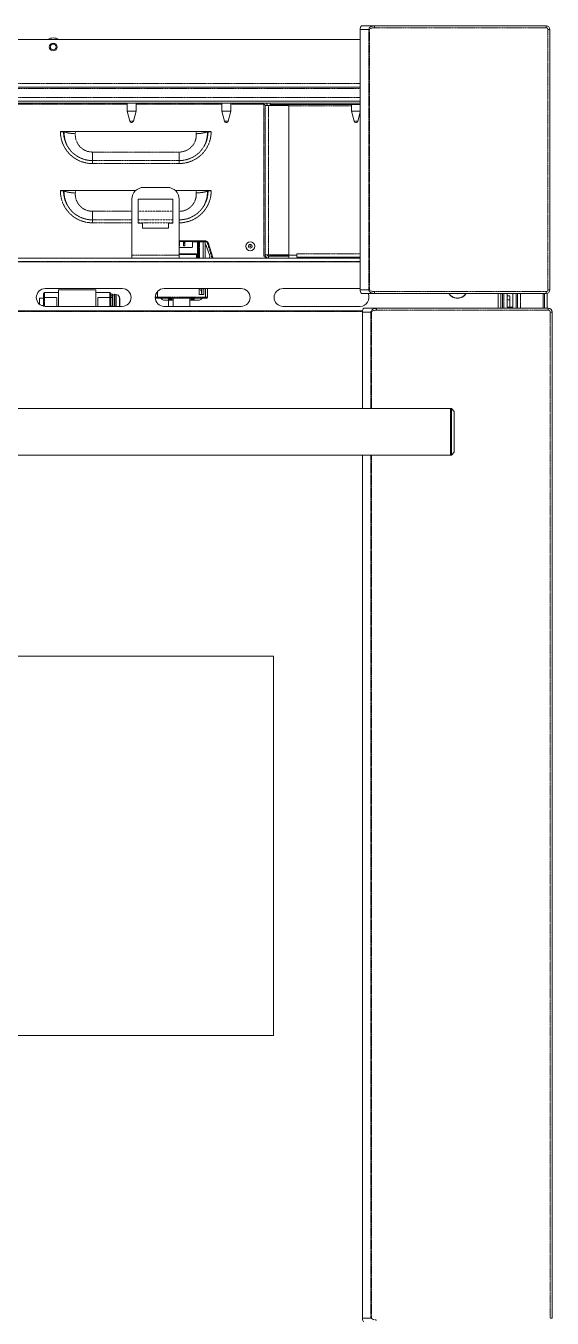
# Model space of a CAD drawing. Header units: millimetres. Extents: x 60499 to 556746, y 248297 to 497145.
# Drawn here: x 85037 to 94354, y 347893 to 370778 of the extents above; entities that cross this region are included whole.
import ezdxf

# ---------------------------------------------------------------- set-up
doc = ezdxf.new("R2010")
doc.units = ezdxf.units.MM
doc.linetypes.add('PHANTOM', pattern=[20, 10, -2, 2, -2, 2, -2])

msp = doc.modelspace()

# ---------------------------------------------------------------- linework, layer by layer
at = {"color": 7, "lineweight": 13, "ltscale": 0.006643}
for p, q in [((90983, 370778), (91207, 370778)), ((90983, 366039), (91207, 366039)), ((91023, 365777), (91246, 365777))]:
    msp.add_line(p, q, dxfattribs=at)
at = {"color": 7, "linetype": 'PHANTOM', "lineweight": 13, "ltscale": 0.000999991}
for p, q in [((91207, 370778), (91207, 370745)), ((94247, 370778), (94247, 370745)), ((94314, 370711), (94280, 370711)), ((91207, 366039), (91207, 366073)), ((94247, 366039), (94247, 366073)), ((94314, 366106), (94280, 366106)), ((91246, 365777), (91246, 365743)), ((94286, 365777), (94286, 365743)), ((94354, 365709), (94320, 365709)), ((94354, 347893), (94320, 347893))]:
    msp.add_line(p, q, dxfattribs=at)
at = {"color": 7, "lineweight": 13, "ltscale": 0.03937}
for p, q in [((91207, 370778), (94247, 370778)), ((90955, 370535), (72739, 370535)), ((90955, 370711), (90955, 366106)), ((94314, 366106), (94314, 370711)), ((72739, 369695), (90955, 369695)), ((72739, 369446), (90955, 369446)), ((90955, 369443), (72739, 369443)), ((90955, 369410), (72739, 369410)), ((89363, 369387), (90955, 369387)), ((89274, 369366), (89274, 366722)), ((89694, 366722), (89694, 369366)), ((85691, 368910), (88276, 368910)), ((85691, 367861), (86979, 367861)), ((86912, 366720), (86912, 367707)), ((87752, 366720), (87752, 367707)), ((72739, 366663), (90955, 366663)), ((89694, 366666), (90955, 366666)), ((90955, 366683), (89835, 366683)), ((72739, 366598), (90955, 366598)), ((85379, 366125), (86743, 366125)), ((87367, 365957), (88217, 365957)), ((87484, 366125), (88849, 366125)), ((89589, 366125), (90954, 366125)), ((94247, 366039), (91207, 366039)), ((90996, 365730), (72727, 365730)), ((86743, 365811), (85379, 365811)), ((88849, 365811), (87484, 365811)), ((90954, 365811), (89589, 365811)), ((91246, 365777), (94286, 365777)), ((90994, 365709), (90994, 364002)), ((94354, 347893), (94354, 365709)), ((71167, 364002), (92555, 364002)), ((71167, 363175), (92555, 363175)), ((90994, 363175), (90994, 347893)), ((74303, 359618), (89420, 359618)), ((89420, 352900), (89420, 359618)), ((89420, 352900), (74303, 352900))]:
    msp.add_line(p, q, dxfattribs=at)
at = {"color": 7, "lineweight": 13, "ltscale": 0.000105129}
msp.add_line((94266, 370777), (94262, 370777), dxfattribs=at)
at = {"color": 7, "lineweight": 13, "ltscale": 2.77542e-05}
msp.add_line((94266, 370777), (94266, 370776), dxfattribs=at)
at = {"color": 7, "linetype": 'PHANTOM', "lineweight": 13, "ltscale": 0.004504}
for p, q in [((90955, 370711), (91106, 370711)), ((90955, 366106), (91106, 366106)), ((90994, 365709), (91146, 365709)), ((90994, 347893), (91146, 347893))]:
    msp.add_line(p, q, dxfattribs=at)
at = {"color": 7, "linetype": 'PHANTOM', "lineweight": 13, "ltscale": 0.000382671}
for p, q in [((91106, 370711), (91119, 370711)), ((91106, 366106), (91119, 366106)), ((91146, 365709), (91158, 365709)), ((91146, 347893), (91158, 347893))]:
    msp.add_line(p, q, dxfattribs=at)
at = {"color": 7, "linetype": 'PHANTOM', "lineweight": 13, "ltscale": 0.03937}
for p, q in [((91106, 370711), (91106, 366106)), ((91119, 370711), (91119, 366106)), ((91207, 370745), (94247, 370745)), ((94280, 366106), (94280, 370711)), ((72739, 369758), (90955, 369758)), ((90955, 369666), (72739, 369666)), ((72739, 369509), (90955, 369509)), ((81948, 369391), (86828, 369391)), ((86987, 369391), (88508, 369391)), ((89249, 366697), (89249, 369391)), ((89333, 369366), (89333, 366722)), ((90800, 369362), (89694, 369362)), ((87751, 368543), (86215, 368543)), ((86215, 368392), (87751, 368392)), ((86215, 368340), (87751, 368340)), ((86912, 367494), (86215, 367494)), ((86215, 367342), (86912, 367342)), ((86215, 367290), (86912, 367290)), ((86912, 366720), (87752, 366720)), ((90955, 366742), (89835, 366742)), ((72739, 366604), (90955, 366604)), ((87367, 365973), (88217, 365973)), ((94247, 366073), (91207, 366073)), ((90994, 365718), (72728, 365718)), ((91246, 365743), (94286, 365743)), ((91146, 365709), (91146, 364002)), ((91158, 365709), (91158, 364002)), ((94320, 347893), (94320, 365709)), ((91146, 363175), (91146, 347893)), ((91158, 363175), (91158, 347893))]:
    msp.add_line(p, q, dxfattribs=at)
at = {"color": 7, "lineweight": 13, "ltscale": 8.7708e-05}
for p, q in [((86828, 369446), (86828, 369443)), ((86987, 369446), (86987, 369443))]:
    msp.add_line(p, q, dxfattribs=at)
at = {"color": 7, "lineweight": 13, "ltscale": 0.004207}
for p, q in [((86828, 369410), (86828, 369268)), ((86987, 369410), (86987, 369268))]:
    msp.add_line(p, q, dxfattribs=at)
at = {"color": 7, "lineweight": 13, "ltscale": 0.004291}
for p, q in [((88508, 369410), (88508, 369265)), ((88666, 369410), (88666, 369265))]:
    msp.add_line(p, q, dxfattribs=at)
at = {"color": 7, "linetype": 'PHANTOM', "lineweight": 13, "ltscale": 0.006587}
msp.add_line((88666, 369391), (88888, 369391), dxfattribs=at)
at = {"color": 7, "lineweight": 13, "ltscale": 0.000557006}
for p, q in [((88888, 369410), (88888, 369391)), ((89249, 369410), (89249, 369391))]:
    msp.add_line(p, q, dxfattribs=at)
at = {"color": 7, "lineweight": 13, "ltscale": 0.01075}
for p, q in [((88888, 369391), (89249, 369391)), ((89694, 369366), (89333, 369366)), ((89333, 366722), (89694, 366722)), ((89694, 366697), (89333, 366697)), ((89694, 366663), (89333, 366663))]:
    msp.add_line(p, q, dxfattribs=at)
at = {"color": 7, "lineweight": 13, "ltscale": 0.000168988}
msp.add_line((89308, 369391), (89302, 369391), dxfattribs=at)
at = {"color": 7, "lineweight": 13, "ltscale": 0.000749963}
for p, q in [((89308, 369366), (89308, 369391)), ((89835, 366716), (89835, 366742))]:
    msp.add_line(p, q, dxfattribs=at)
at = {"color": 7, "lineweight": 13, "ltscale": 0.000662015}
msp.add_line((89363, 369410), (89363, 369387), dxfattribs=at)
at = {"color": 7, "lineweight": 13, "ltscale": 0.000644594}
msp.add_line((89363, 369387), (89363, 369366), dxfattribs=at)
at = {"color": 7, "lineweight": 13, "ltscale": 0.003629}
msp.add_line((90800, 369387), (90800, 369265), dxfattribs=at)
at = {"color": 7, "lineweight": 13, "ltscale": 0.002139}
for p, q in [((86828, 369268), (86900, 369268)), ((88508, 369265), (88580, 369265)), ((90800, 369265), (90871, 369265))]:
    msp.add_line(p, q, dxfattribs=at)
at = {"color": 7, "lineweight": 13, "ltscale": 0.005396}
for p, q in [((86875, 369093), (86828, 369268)), ((86940, 369093), (86987, 369268)), ((88555, 369090), (88508, 369265)), ((88620, 369090), (88666, 369265)), ((90847, 369090), (90800, 369265))]:
    msp.add_line(p, q, dxfattribs=at)
at = {"color": 7, "lineweight": 13, "ltscale": 0.002586}
for p, q in [((86900, 369268), (86987, 369268)), ((88580, 369265), (88666, 369265))]:
    msp.add_line(p, q, dxfattribs=at)
at = {"color": 7, "lineweight": 13, "ltscale": 0.00175}
for p, q in [((89274, 369366), (89333, 369366)), ((89274, 366722), (89333, 366722)), ((89835, 366683), (89835, 366742))]:
    msp.add_line(p, q, dxfattribs=at)
at = {"color": 7, "lineweight": 13, "ltscale": 0.002477}
msp.add_line((90871, 369265), (90955, 369265), dxfattribs=at)
at = {"color": 7, "lineweight": 13, "ltscale": 0.004973}
msp.add_line((90911, 369090), (90955, 369252), dxfattribs=at)
at = {"color": 7, "linetype": 'PHANTOM', "lineweight": 13, "ltscale": 0.000874377}
for p, q in [((86875, 369093), (86904, 369093)), ((88555, 369090), (88584, 369090))]:
    msp.add_line(p, q, dxfattribs=at)
at = {"color": 7, "lineweight": 13, "ltscale": 0.000204432}
for p, q in [((86908, 369069), (86901, 369069)), ((86914, 369069), (86907, 369069)), ((88588, 369066), (88581, 369066)), ((88593, 369066), (88587, 369066)), ((90880, 369066), (90873, 369066))]:
    msp.add_line(p, q, dxfattribs=at)
at = {"color": 7, "lineweight": 13, "ltscale": 0.000169709}
for p, q in [((86907, 369069), (86901, 369069)), ((88587, 369066), (88581, 369066)), ((90878, 369066), (90873, 369066))]:
    msp.add_line(p, q, dxfattribs=at)
at = {"color": 7, "linetype": 'PHANTOM', "lineweight": 13, "ltscale": 0.001053}
for p, q in [((86940, 369093), (86904, 369093)), ((88619, 369090), (88584, 369090)), ((90911, 369090), (90876, 369090))]:
    msp.add_line(p, q, dxfattribs=at)
at = {"color": 7, "linetype": 'PHANTOM', "lineweight": 13, "ltscale": 4.3854e-06}
for p, q in [((86940, 369093), (86940, 369093)), ((90911, 369090), (90911, 369090))]:
    msp.add_line(p, q, dxfattribs=at)
at = {"color": 7, "linetype": 'PHANTOM', "lineweight": 13, "ltscale": 4.32533e-06}
msp.add_line((88620, 369090), (88619, 369090), dxfattribs=at)
at = {"color": 7, "linetype": 'PHANTOM', "lineweight": 13, "ltscale": 0.000874317}
msp.add_line((90847, 369090), (90876, 369090), dxfattribs=at)
at = {"color": 7, "lineweight": 13, "ltscale": 0.000204492}
msp.add_line((90885, 369066), (90878, 369066), dxfattribs=at)
at = {"color": 7, "linetype": 'PHANTOM', "lineweight": 13, "ltscale": 0.000199926}
for p, q in [((85649, 368910), (85649, 368904)), ((85705, 368910), (85705, 368904)), ((88261, 368904), (88261, 368910)), ((88317, 368904), (88317, 368910)), ((85649, 367861), (85649, 367854)), ((85705, 367861), (85705, 367854)), ((88261, 367854), (88261, 367861)), ((88317, 367854), (88317, 367861))]:
    msp.add_line(p, q, dxfattribs=at)
at = {"color": 7, "lineweight": 13, "ltscale": 0.001225}
for p, q in [((85691, 368910), (85649, 368910)), ((88276, 368910), (88317, 368910)), ((85691, 367861), (85649, 367861)), ((88276, 367861), (88317, 367861))]:
    msp.add_line(p, q, dxfattribs=at)
at = {"color": 7, "linetype": 'PHANTOM', "lineweight": 13, "ltscale": 0.001644}
for p, q in [((85705, 368904), (85649, 368904)), ((88261, 368904), (88317, 368904)), ((85705, 367854), (85649, 367854)), ((88261, 367854), (88317, 367854))]:
    msp.add_line(p, q, dxfattribs=at)
at = {"color": 7, "linetype": 'PHANTOM', "lineweight": 13, "ltscale": 0.000311003}
for p, q in [((85715, 368904), (85705, 368904)), ((88251, 368904), (88261, 368904)), ((85715, 367854), (85705, 367854)), ((88251, 367854), (88261, 367854))]:
    msp.add_line(p, q, dxfattribs=at)
at = {"color": 7, "linetype": 'PHANTOM', "lineweight": 13, "ltscale": 0.000200335}
for p, q in [((85715, 368904), (85716, 368910)), ((85715, 367854), (85716, 367861))]:
    msp.add_line(p, q, dxfattribs=at)
at = {"color": 7, "linetype": 'PHANTOM', "lineweight": 13, "ltscale": 0.001288}
for p, q in [((85912, 368867), (85915, 368910)), ((88051, 368910), (88054, 368867)), ((85912, 367817), (85915, 367861)), ((88051, 367861), (88054, 367817))]:
    msp.add_line(p, q, dxfattribs=at)
at = {"color": 7, "linetype": 'PHANTOM', "lineweight": 13, "ltscale": 0.000200339}
for p, q in [((88251, 368910), (88251, 368904)), ((88251, 367861), (88251, 367854))]:
    msp.add_line(p, q, dxfattribs=at)
at = {"color": 7, "linetype": 'PHANTOM', "lineweight": 13, "ltscale": 0.004503}
for p, q in [((86215, 368543), (86215, 368392)), ((87751, 368543), (87751, 368392)), ((86215, 367494), (86215, 367342))]:
    msp.add_line(p, q, dxfattribs=at)
at = {"color": 7, "linetype": 'PHANTOM', "lineweight": 13, "ltscale": 0.001565}
for p, q in [((86215, 368392), (86215, 368340)), ((87751, 368392), (87751, 368340)), ((86215, 367342), (86215, 367290))]:
    msp.add_line(p, q, dxfattribs=at)
at = {"color": 7, "lineweight": 13, "ltscale": 0.0125}
msp.add_line((87542, 367917), (87122, 367917), dxfattribs=at)
at = {"color": 7, "lineweight": 13, "ltscale": 0.01759}
msp.add_line((87685, 367861), (88276, 367861), dxfattribs=at)
at = {"color": 7, "lineweight": 13, "ltscale": 0.018406}
msp.add_line((87641, 367707), (87023, 367707), dxfattribs=at)
at = {"color": 7, "lineweight": 13, "ltscale": 0.012623}
for p, q in [((87023, 367283), (87023, 367707)), ((87641, 367283), (87641, 367707))]:
    msp.add_line(p, q, dxfattribs=at)
at = {"color": 7, "linetype": 'PHANTOM', "lineweight": 13, "ltscale": 0.018405}
for p, q in [((87641, 367494), (87023, 367494)), ((87023, 367342), (87641, 367342)), ((87023, 367290), (87641, 367290))]:
    msp.add_line(p, q, dxfattribs=at)
at = {"color": 7, "lineweight": 13, "ltscale": 0.002411}
for p, q in [((87023, 367283), (87104, 367283)), ((87560, 367283), (87641, 367283))]:
    msp.add_line(p, q, dxfattribs=at)
at = {"color": 7, "lineweight": 13, "ltscale": 0.002584}
for p, q in [((87104, 367283), (87104, 367196)), ((87560, 367196), (87560, 367283))]:
    msp.add_line(p, q, dxfattribs=at)
at = {"color": 7, "lineweight": 13, "ltscale": 0.013583}
msp.add_line((87104, 367196), (87560, 367196), dxfattribs=at)
at = {"color": 7, "lineweight": 13, "ltscale": 0.007197}
msp.add_line((87752, 366970), (87993, 366970), dxfattribs=at)
at = {"color": 7, "lineweight": 13, "ltscale": 0.006902}
msp.add_line((87752, 366960), (87984, 366960), dxfattribs=at)
at = {"color": 7, "lineweight": 13, "ltscale": 0.000208937}
for p, q in [((87759, 366947), (87752, 366947)), ((87759, 366931), (87752, 366931)), ((87759, 366881), (87752, 366881))]:
    msp.add_line(p, q, dxfattribs=at)
at = {"color": 7, "linetype": 'PHANTOM', "lineweight": 13, "ltscale": 0.000208937}
msp.add_line((87759, 366937), (87752, 366937), dxfattribs=at)
at = {"color": 7, "lineweight": 13, "ltscale": 0.000295204}
for p, q in [((87759, 366947), (87759, 366937)), ((87825, 366947), (87825, 366937)), ((87850, 366947), (87850, 366937))]:
    msp.add_line(p, q, dxfattribs=at)
at = {"color": 7, "lineweight": 13, "ltscale": 0.000196922}
for p, q in [((87759, 366931), (87759, 366937)), ((87825, 366931), (87825, 366937)), ((87850, 366931), (87850, 366937))]:
    msp.add_line(p, q, dxfattribs=at)
at = {"color": 7, "lineweight": 13, "ltscale": 0.001476}
for p, q in [((87759, 366881), (87759, 366931)), ((87825, 366881), (87825, 366931)), ((87850, 366881), (87850, 366931))]:
    msp.add_line(p, q, dxfattribs=at)
at = {"color": 7, "lineweight": 13, "ltscale": 0.000738189}
for p, q in [((87825, 366947), (87850, 366947)), ((87825, 366931), (87850, 366931)), ((87825, 366881), (87850, 366881))]:
    msp.add_line(p, q, dxfattribs=at)
at = {"color": 7, "linetype": 'PHANTOM', "lineweight": 13, "ltscale": 0.000738189}
msp.add_line((87825, 366937), (87850, 366937), dxfattribs=at)
at = {"color": 7, "lineweight": 13, "ltscale": 0.000417608}
msp.add_line((87984, 366960), (87993, 366970), dxfattribs=at)
at = {"color": 7, "lineweight": 13, "ltscale": 0.000196802}
msp.add_line((87984, 366960), (87984, 366954), dxfattribs=at)
at = {"color": 7, "linetype": 'PHANTOM', "lineweight": 13, "ltscale": 0.002805}
msp.add_line((88078, 366954), (87984, 366954), dxfattribs=at)
at = {"color": 7, "lineweight": 13, "ltscale": 0.002756}
msp.add_line((87984, 366954), (87984, 366861), dxfattribs=at)
at = {"color": 7, "lineweight": 13, "ltscale": 0.00251}
msp.add_line((88078, 366970), (87993, 366970), dxfattribs=at)
at = {"color": 7, "lineweight": 13, "ltscale": 0.000984252}
for p, q in [((88111, 366970), (88078, 366970)), ((86278, 366102), (86278, 366069))]:
    msp.add_line(p, q, dxfattribs=at)
at = {"color": 7, "linetype": 'PHANTOM', "lineweight": 13, "ltscale": 0.000492126}
for p, q in [((88078, 366970), (88078, 366954)), ((88078, 366954), (88094, 366954)), ((88111, 366954), (88094, 366954)), ((88111, 366970), (88111, 366954)), ((88177, 366970), (88177, 366954)), ((87367, 365957), (87367, 365973)), ((88217, 365957), (88217, 365973))]:
    msp.add_line(p, q, dxfattribs=at)
at = {"color": 7, "linetype": 'PHANTOM', "lineweight": 13, "ltscale": 0.008661}
for p, q in [((88078, 366954), (88078, 366663)), ((88111, 366663), (88111, 366954)), ((88177, 366954), (88177, 366663))]:
    msp.add_line(p, q, dxfattribs=at)
at = {"color": 7, "lineweight": 13, "ltscale": 0.008661}
for p, q in [((88094, 366954), (88094, 366663)), ((88210, 366954), (88210, 366663))]:
    msp.add_line(p, q, dxfattribs=at)
at = {"color": 7, "lineweight": 13, "ltscale": 0.001969}
for p, q in [((88177, 366970), (88111, 366970)), ((86278, 366003), (86278, 366069)), ((88152, 366106), (88152, 366040)), ((86278, 365887), (86278, 365821))]:
    msp.add_line(p, q, dxfattribs=at)
at = {"color": 7, "linetype": 'PHANTOM', "lineweight": 13, "ltscale": 0.001969}
msp.add_line((88177, 366954), (88111, 366954), dxfattribs=at)
at = {"color": 7, "lineweight": 13, "ltscale": 0.000492126}
for p, q in [((88177, 366970), (88194, 366970)), ((87367, 365957), (87350, 365957)), ((88233, 365957), (88217, 365957))]:
    msp.add_line(p, q, dxfattribs=at)
at = {"color": 7, "linetype": 'PHANTOM', "lineweight": 13, "ltscale": 0.000984252}
for p, q in [((88177, 366954), (88210, 366954)), ((87367, 365973), (87334, 365973)), ((88250, 365973), (88217, 365973))]:
    msp.add_line(p, q, dxfattribs=at)
at = {"color": 7, "lineweight": 13, "ltscale": 0.00083659}
msp.add_line((88194, 366970), (88222, 366970), dxfattribs=at)
at = {"color": 7, "linetype": 'PHANTOM', "lineweight": 13, "ltscale": 0.000354436}
msp.add_line((88210, 366957), (88222, 366957), dxfattribs=at)
at = {"color": 7, "lineweight": 13, "ltscale": 0.00013835}
msp.add_line((88215, 366898), (88210, 366898), dxfattribs=at)
at = {"color": 7, "lineweight": 13, "ltscale": 1.32163e-05}
msp.add_line((88210, 366891), (88210, 366891), dxfattribs=at)
at = {"color": 7, "linetype": 'PHANTOM', "lineweight": 13, "ltscale": 0.000393605}
msp.add_line((88222, 366970), (88222, 366957), dxfattribs=at)
at = {"color": 7, "lineweight": 13, "ltscale": 0.002962}
msp.add_line((88226, 366881), (88263, 366789), dxfattribs=at)
at = {"color": 7, "lineweight": 13, "ltscale": 0.005669}
msp.add_line((88291, 366706), (88230, 366886), dxfattribs=at)
at = {"color": 7, "linetype": 'PHANTOM', "lineweight": 13, "ltscale": 0.000393743}
msp.add_line((88263, 366940), (88250, 366936), dxfattribs=at)
at = {"color": 7, "linetype": 'PHANTOM', "lineweight": 13, "ltscale": 0.008261}
msp.add_line((88332, 366671), (88250, 366936), dxfattribs=at)
at = {"color": 7, "lineweight": 13, "ltscale": 0.008261}
msp.add_line((88345, 366675), (88263, 366940), dxfattribs=at)
at = {"color": 7, "lineweight": 13, "ltscale": 0.001691}
for p, q in [((86912, 366663), (86912, 366720)), ((87752, 366663), (87752, 366720))]:
    msp.add_line(p, q, dxfattribs=at)
at = {"color": 7, "lineweight": 13, "ltscale": 0.006705}
msp.add_line((87977, 366855), (87752, 366855), dxfattribs=at)
at = {"color": 7, "lineweight": 13, "ltscale": 0.009018}
for p, q in [((88055, 366738), (87752, 366738)), ((87752, 366727), (88055, 366727))]:
    msp.add_line(p, q, dxfattribs=at)
at = {"color": 7, "lineweight": 13, "ltscale": 0.002235}
msp.add_line((88055, 366738), (88055, 366663), dxfattribs=at)
at = {"color": 7, "lineweight": 13, "ltscale": 0.00128}
msp.add_line((88290, 366663), (88291, 366706), dxfattribs=at)
at = {"color": 7, "linetype": 'PHANTOM', "lineweight": 13, "ltscale": 0.00039365}
msp.add_line((88345, 366675), (88332, 366671), dxfattribs=at)
at = {"color": 7, "linetype": 'PHANTOM', "lineweight": 13, "ltscale": 0.000215906}
msp.add_line((88332, 366663), (88332, 366670), dxfattribs=at)
at = {"color": 7, "linetype": 'PHANTOM', "lineweight": 13, "ltscale": 0.000393665}
msp.add_line((88346, 366670), (88332, 366670), dxfattribs=at)
at = {"color": 7, "lineweight": 13, "ltscale": 0.000215906}
msp.add_line((88346, 366663), (88346, 366670), dxfattribs=at)
at = {"color": 7, "lineweight": 13, "ltscale": 0.000750024}
msp.add_line((89274, 366697), (89249, 366697), dxfattribs=at)
at = {"color": 7, "lineweight": 13, "ltscale": 0.000732902}
msp.add_line((89274, 366697), (89274, 366721), dxfattribs=at)
at = {"color": 7, "lineweight": 13, "ltscale": 0.000168748}
msp.add_line((89280, 366697), (89274, 366697), dxfattribs=at)
at = {"color": 7, "lineweight": 13, "ltscale": 0.001}
msp.add_line((89274, 366697), (89274, 366663), dxfattribs=at)
at = {"color": 7, "linetype": 'PHANTOM', "lineweight": 13, "ltscale": 0.000182385}
msp.add_line((89280, 366696), (89274, 366696), dxfattribs=at)
at = {"color": 7, "lineweight": 13, "ltscale": 0.000379547}
msp.add_line((89296, 366676), (89296, 366663), dxfattribs=at)
at = {"color": 7, "lineweight": 13, "ltscale": 9.71997e-05}
msp.add_line((89296, 366663), (89296, 366666), dxfattribs=at)
at = {"color": 7, "lineweight": 13, "ltscale": 0.000514233}
msp.add_line((89296, 366666), (89314, 366666), dxfattribs=at)
at = {"color": 7, "lineweight": 13, "ltscale": 1.11738e-05}
msp.add_line((89308, 366721), (89308, 366722), dxfattribs=at)
at = {"color": 7, "lineweight": 13, "ltscale": 0.000999991}
for p, q in [((89333, 366697), (89333, 366663)), ((89694, 366697), (89694, 366663))]:
    msp.add_line(p, q, dxfattribs=at)
at = {"color": 7, "lineweight": 13, "ltscale": 0.000687487}
msp.add_line((89337, 366699), (89337, 366722), dxfattribs=at)
at = {"color": 7, "lineweight": 13, "ltscale": 0.001516}
for p, q in [((89388, 366699), (89337, 366699)), ((89388, 366697), (89337, 366697)), ((89685, 366699), (89634, 366699)), ((89685, 366697), (89634, 366697))]:
    msp.add_line(p, q, dxfattribs=at)
at = {"color": 7, "lineweight": 13, "ltscale": 6.24769e-05}
for p, q in [((89337, 366699), (89337, 366697)), ((89388, 366699), (89388, 366697)), ((89461, 366699), (89461, 366697)), ((89503, 366699), (89503, 366697)), ((89511, 366699), (89511, 366697)), ((89519, 366699), (89519, 366697)), ((89561, 366699), (89561, 366697)), ((89634, 366699), (89634, 366697)), ((89685, 366699), (89685, 366697))]:
    msp.add_line(p, q, dxfattribs=at)
at = {"color": 7, "lineweight": 13, "ltscale": 0.000158715}
msp.add_line((89363, 366716), (89363, 366722), dxfattribs=at)
at = {"color": 7, "lineweight": 13, "ltscale": 0.01405}
msp.add_line((89835, 366716), (89363, 366716), dxfattribs=at)
at = {"color": 7, "lineweight": 13, "ltscale": 0.003659}
for p, q in [((89511, 366699), (89388, 366699)), ((89634, 366699), (89511, 366699))]:
    msp.add_line(p, q, dxfattribs=at)
at = {"color": 7, "lineweight": 13, "ltscale": 0.002173}
for p, q in [((89461, 366697), (89388, 366697)), ((89634, 366697), (89561, 366697))]:
    msp.add_line(p, q, dxfattribs=at)
at = {"color": 7, "lineweight": 13, "ltscale": 0.000247204}
for p, q in [((89511, 366697), (89503, 366697)), ((89519, 366697), (89511, 366697))]:
    msp.add_line(p, q, dxfattribs=at)
at = {"color": 7, "lineweight": 13, "ltscale": 0.000528771}
msp.add_line((89685, 366699), (89685, 366716), dxfattribs=at)
at = {"color": 7, "lineweight": 13, "ltscale": 0.002916}
msp.add_line((85279, 365860), (85279, 365958), dxfattribs=at)
at = {"color": 7, "lineweight": 13, "ltscale": 0.002165}
msp.add_line((85279, 365958), (85352, 365958), dxfattribs=at)
at = {"color": 7, "lineweight": 13, "ltscale": 0.002424}
msp.add_line((85352, 366041), (85352, 365959), dxfattribs=at)
at = {"color": 7, "lineweight": 13, "ltscale": 0.00436}
msp.add_line((85352, 365813), (85352, 365959), dxfattribs=at)
at = {"color": 7, "linetype": 'PHANTOM', "lineweight": 13, "ltscale": 0.002693}
for p, q in [((85368, 365967), (85368, 366057)), ((86525, 366057), (86525, 365967))]:
    msp.add_line(p, q, dxfattribs=at)
at = {"color": 7, "lineweight": 13, "ltscale": 0.007382}
for p, q in [((85616, 366057), (85368, 366057)), ((86278, 366057), (86525, 366057))]:
    msp.add_line(p, q, dxfattribs=at)
at = {"color": 7, "linetype": 'PHANTOM', "lineweight": 13, "ltscale": 0.006398}
for p, q in [((85583, 365967), (85368, 365967)), ((86311, 365967), (86525, 365967))]:
    msp.add_line(p, q, dxfattribs=at)
at = {"color": 7, "linetype": 'PHANTOM', "lineweight": 13, "ltscale": 0.004641}
msp.add_line((85368, 365967), (85368, 365811), dxfattribs=at)
at = {"color": 7, "lineweight": 13, "ltscale": 0.004651}
for p, q in [((85583, 365967), (85583, 365811)), ((86311, 365967), (86311, 365811))]:
    msp.add_line(p, q, dxfattribs=at)
at = {"color": 7, "lineweight": 13, "ltscale": 0.008672}
for p, q in [((85616, 366102), (85616, 365811)), ((86278, 366102), (86278, 365811))]:
    msp.add_line(p, q, dxfattribs=at)
at = {"color": 7, "lineweight": 13, "ltscale": 0.019685}
msp.add_line((86278, 366102), (85616, 366102), dxfattribs=at)
at = {"color": 7, "lineweight": 13, "ltscale": 0.003445}
msp.add_line((86278, 366003), (86278, 365887), dxfattribs=at)
at = {"color": 7, "linetype": 'PHANTOM', "lineweight": 13, "ltscale": 0.004651}
msp.add_line((86525, 365811), (86525, 365967), dxfattribs=at)
at = {"color": 7, "lineweight": 13, "ltscale": 0.000492246}
msp.add_line((86542, 366024), (86542, 366041), dxfattribs=at)
at = {"color": 7, "lineweight": 13, "ltscale": 0.00081208}
for p, q in [((86542, 366024), (86542, 365997)), ((86568, 366024), (86568, 365997))]:
    msp.add_line(p, q, dxfattribs=at)
at = {"color": 7, "lineweight": 13, "ltscale": 0.00078739}
for p, q in [((86568, 366024), (86542, 366024)), ((86572, 366016), (86598, 366016))]:
    msp.add_line(p, q, dxfattribs=at)
at = {"color": 7, "lineweight": 13, "ltscale": 0.000796461}
for p, q in [((86542, 365997), (86542, 365970)), ((86568, 365997), (86568, 365970))]:
    msp.add_line(p, q, dxfattribs=at)
at = {"color": 7, "lineweight": 13, "ltscale": 0.000787329}
for p, q in [((86568, 365997), (86542, 365997)), ((86568, 365970), (86542, 365970)), ((86568, 365814), (86542, 365814))]:
    msp.add_line(p, q, dxfattribs=at)
at = {"color": 7, "lineweight": 13, "ltscale": 0.004657}
for p, q in [((86542, 365970), (86542, 365814)), ((86568, 365970), (86568, 365814))]:
    msp.add_line(p, q, dxfattribs=at)
at = {"color": 7, "lineweight": 13, "ltscale": 0.00013916}
msp.add_line((86568, 366013), (86572, 366016), dxfattribs=at)
at = {"color": 7, "lineweight": 13, "ltscale": 0.001849}
for p, q in [((86568, 366013), (86568, 365950)), ((86602, 365950), (86602, 366013))]:
    msp.add_line(p, q, dxfattribs=at)
at = {"color": 7, "lineweight": 13, "ltscale": 0.004166}
for p, q in [((86568, 365950), (86568, 365811)), ((86602, 365811), (86602, 365950))]:
    msp.add_line(p, q, dxfattribs=at)
at = {"color": 7, "lineweight": 13, "ltscale": 0.001899}
for p, q in [((86572, 365952), (86572, 366016)), ((86598, 366016), (86598, 365952))]:
    msp.add_line(p, q, dxfattribs=at)
at = {"color": 7, "lineweight": 13, "ltscale": 0.004214}
for p, q in [((86572, 365811), (86572, 365952)), ((86598, 365952), (86598, 365811))]:
    msp.add_line(p, q, dxfattribs=at)
at = {"color": 7, "lineweight": 13, "ltscale": 0.000139203}
msp.add_line((86602, 366013), (86598, 366016), dxfattribs=at)
at = {"color": 7, "lineweight": 13, "ltscale": 0.005513}
msp.add_line((86602, 366017), (86602, 365832), dxfattribs=at)
at = {"color": 7, "lineweight": 13, "ltscale": 1.71363e-05}
msp.add_line((86608, 366024), (86609, 366024), dxfattribs=at)
at = {"color": 7, "linetype": 'PHANTOM', "lineweight": 13, "ltscale": 0.005804}
msp.add_line((86609, 365829), (86609, 366024), dxfattribs=at)
at = {"color": 7, "lineweight": 13, "ltscale": 0.000779059}
msp.add_line((86635, 366021), (86609, 366024), dxfattribs=at)
at = {"color": 7, "linetype": 'PHANTOM', "lineweight": 13, "ltscale": 0.000475185}
msp.add_line((86635, 366005), (86635, 366021), dxfattribs=at)
at = {"color": 7, "linetype": 'PHANTOM', "lineweight": 13, "ltscale": 0.005228}
msp.add_line((86635, 365830), (86635, 366005), dxfattribs=at)
at = {"color": 7, "linetype": 'PHANTOM', "lineweight": 13, "ltscale": 0.000299769}
msp.add_line((86693, 365963), (86693, 365973), dxfattribs=at)
at = {"color": 7, "linetype": 'PHANTOM', "lineweight": 13, "ltscale": 0.003298}
msp.add_line((86693, 365853), (86693, 365963), dxfattribs=at)
at = {"color": 7, "lineweight": 13, "ltscale": 0.001258}
msp.add_line((87334, 366016), (87334, 365973), dxfattribs=at)
at = {"color": 7, "linetype": 'PHANTOM', "lineweight": 13, "ltscale": 0.002973}
msp.add_line((87367, 366073), (87367, 365973), dxfattribs=at)
at = {"color": 7, "linetype": 'PHANTOM', "lineweight": 13, "ltscale": 8.83087e-05}
for p, q in [((87424, 365957), (87424, 365954)), ((88160, 365954), (88160, 365957))]:
    msp.add_line(p, q, dxfattribs=at)
at = {"color": 7, "lineweight": 13, "ltscale": 0.000715724}
for p, q in [((87434, 365947), (87451, 365930)), ((88133, 365930), (88150, 365947))]:
    msp.add_line(p, q, dxfattribs=at)
at = {"color": 7, "linetype": 'PHANTOM', "lineweight": 13, "ltscale": 0.001083}
for p, q in [((87564, 365921), (87564, 365957)), ((87622, 365957), (87622, 365921)), ((87961, 365921), (87961, 365957)), ((88019, 365957), (88019, 365921))]:
    msp.add_line(p, q, dxfattribs=at)
at = {"color": 7, "lineweight": 13, "ltscale": 0.000231285}
for p, q in [((87581, 365949), (87581, 365957)), ((87606, 365957), (87606, 365949))]:
    msp.add_line(p, q, dxfattribs=at)
at = {"color": 7, "lineweight": 13, "ltscale": 0.000231165}
for p, q in [((87978, 365949), (87978, 365957)), ((88003, 365957), (88003, 365949))]:
    msp.add_line(p, q, dxfattribs=at)
at = {"color": 7, "lineweight": 13, "ltscale": 0.002953}
for p, q in [((88103, 366122), (88103, 366023)), ((88185, 366023), (88185, 366122))]:
    msp.add_line(p, q, dxfattribs=at)
at = {"color": 7, "lineweight": 13, "ltscale": 0.002461}
for p, q in [((88185, 366122), (88103, 366122)), ((88103, 366023), (88185, 366023))]:
    msp.add_line(p, q, dxfattribs=at)
at = {"color": 7, "lineweight": 13, "ltscale": 0.000382741}
msp.add_line((88136, 366096), (88144, 366106), dxfattribs=at)
at = {"color": 7, "lineweight": 13, "ltscale": 0.000335093}
msp.add_line((88136, 366085), (88136, 366096), dxfattribs=at)
at = {"color": 7, "lineweight": 13, "ltscale": 0.000382833}
msp.add_line((88144, 366095), (88136, 366085), dxfattribs=at)
at = {"color": 7, "lineweight": 13, "ltscale": 0.000246063}
for p, q in [((88144, 366106), (88152, 366106)), ((88152, 366040), (88144, 366040))]:
    msp.add_line(p, q, dxfattribs=at)
at = {"color": 7, "lineweight": 13, "ltscale": 0.001634}
msp.add_line((88144, 366040), (88144, 366095), dxfattribs=at)
at = {"color": 7, "linetype": 'PHANTOM', "lineweight": 13, "ltscale": 0.004523}
msp.add_line((88217, 365973), (88217, 366125), dxfattribs=at)
at = {"color": 7, "lineweight": 13, "ltscale": 0.004523}
msp.add_line((88250, 365973), (88250, 366125), dxfattribs=at)
at = {"color": 7, "lineweight": 13, "ltscale": 0.007814}
for p, q in [((93398, 365777), (93398, 366039)), ((93443, 366039), (93443, 365777)), ((93477, 365777), (93477, 366039)), ((93741, 366039), (93741, 365777)), ((94218, 366039), (94218, 365777))]:
    msp.add_line(p, q, dxfattribs=at)
at = {"color": 7, "linetype": 'PHANTOM', "lineweight": 13, "ltscale": 0.007814}
for p, q in [((93499, 366039), (93499, 365777)), ((93715, 365777), (93715, 366039)), ((93791, 366039), (93791, 365777)), ((94192, 365777), (94192, 366039))]:
    msp.add_line(p, q, dxfattribs=at)
at = {"color": 7, "lineweight": 13, "ltscale": 0.007289}
for p, q in [((93555, 366039), (93555, 365794)), ((93660, 365794), (93660, 366039))]:
    msp.add_line(p, q, dxfattribs=at)
at = {"color": 7, "lineweight": 13, "ltscale": 0.001497}
for p, q in [((93555, 365995), (93605, 365995)), ((93555, 365926), (93605, 365926))]:
    msp.add_line(p, q, dxfattribs=at)
at = {"color": 7, "lineweight": 13, "ltscale": 0.002048}
msp.add_line((93605, 365995), (93605, 365926), dxfattribs=at)
at = {"color": 7, "lineweight": 13, "ltscale": 0.007895}
msp.add_line((94266, 366042), (94266, 365777), dxfattribs=at)
at = {"color": 7, "lineweight": 13, "ltscale": 0.000418355}
msp.add_line((85279, 365846), (85279, 365860), dxfattribs=at)
at = {"color": 7, "lineweight": 13, "ltscale": 0.001214}
msp.add_line((85311, 365826), (85352, 365826), dxfattribs=at)
at = {"color": 7, "lineweight": 13, "ltscale": 0.000306257}
msp.add_line((86278, 365821), (86278, 365811), dxfattribs=at)
at = {"color": 7, "lineweight": 13, "ltscale": 9.4196e-05}
for p, q in [((86542, 365814), (86542, 365811)), ((86568, 365814), (86568, 365811))]:
    msp.add_line(p, q, dxfattribs=at)
at = {"color": 7, "lineweight": 13, "ltscale": 0.000631257}
msp.add_line((86602, 365832), (86602, 365811), dxfattribs=at)
at = {"color": 7, "linetype": 'PHANTOM', "lineweight": 13, "ltscale": 0.000536821}
msp.add_line((86609, 365811), (86609, 365829), dxfattribs=at)
at = {"color": 7, "linetype": 'PHANTOM', "lineweight": 13, "ltscale": 0.000569501}
msp.add_line((86635, 365811), (86635, 365830), dxfattribs=at)
at = {"color": 7, "linetype": 'PHANTOM', "lineweight": 13, "ltscale": 0.001253}
msp.add_line((86693, 365811), (86693, 365853), dxfattribs=at)
at = {"color": 7, "linetype": 'PHANTOM', "lineweight": 13, "ltscale": 0.000163642}
msp.add_line((86700, 365862), (86695, 365862), dxfattribs=at)
at = {"color": 7, "lineweight": 13, "ltscale": 0.000203651}
msp.add_line((86702, 365860), (86695, 365860), dxfattribs=at)
at = {"color": 7, "linetype": 'PHANTOM', "lineweight": 13, "ltscale": 0.000161959}
msp.add_line((86700, 365857), (86695, 365857), dxfattribs=at)
at = {"color": 7, "linetype": 'PHANTOM', "lineweight": 13, "ltscale": 9.61784e-05}
msp.add_line((86697, 365938), (86700, 365938), dxfattribs=at)
at = {"color": 7, "lineweight": 13, "ltscale": 5.22644e-05}
msp.add_line((86700, 365924), (86702, 365924), dxfattribs=at)
at = {"color": 7, "lineweight": 13, "ltscale": 0.002693}
for p, q in [((87564, 365921), (87474, 365921)), ((88110, 365921), (88019, 365921))]:
    msp.add_line(p, q, dxfattribs=at)
at = {"color": 7, "lineweight": 13, "ltscale": 0.003277}
msp.add_line((87564, 365811), (87564, 365921), dxfattribs=at)
at = {"color": 7, "lineweight": 13, "ltscale": 0.001722}
for p, q in [((87622, 365921), (87564, 365921)), ((88019, 365921), (87961, 365921))]:
    msp.add_line(p, q, dxfattribs=at)
at = {"color": 7, "linetype": 'PHANTOM', "lineweight": 13, "ltscale": 0.000889575}
for p, q in [((87608, 365938), (87578, 365938)), ((88005, 365938), (87975, 365938))]:
    msp.add_line(p, q, dxfattribs=at)
at = {"color": 7, "lineweight": 13, "ltscale": 0.000669044}
msp.add_line((87645, 365921), (87622, 365921), dxfattribs=at)
at = {"color": 7, "lineweight": 13, "ltscale": 0.000669524}
msp.add_line((87961, 365921), (87939, 365921), dxfattribs=at)
at = {"color": 7, "lineweight": 13, "ltscale": 0.003125}
msp.add_line((93660, 365794), (93555, 365794), dxfattribs=at)
at = {"color": 7, "lineweight": 13, "ltscale": 0.003939}
msp.add_line((93605, 365926), (93605, 365794), dxfattribs=at)
at = {"color": 7, "lineweight": 13, "ltscale": 0.012303}
for p, q in [((92555, 363589), (92555, 364002)), ((92555, 363589), (92555, 364002)), ((92569, 363589), (92569, 364002)), ((92555, 363175), (92555, 363589)), ((92555, 363175), (92555, 363589)), ((92569, 363175), (92569, 363589))]:
    msp.add_line(p, q, dxfattribs=at)
at = {"color": 7, "lineweight": 13, "ltscale": 0.000393665}
for p, q in [((92555, 364002), (92569, 364002)), ((92555, 363175), (92569, 363175))]:
    msp.add_line(p, q, dxfattribs=at)
at = {"color": 7, "lineweight": 13, "ltscale": 0.002227}
for p, q in [((92621, 363949), (92569, 364002)), ((92621, 363228), (92569, 363175))]:
    msp.add_line(p, q, dxfattribs=at)
at = {"color": 7, "lineweight": 13, "ltscale": 0.010728}
for p, q in [((92621, 363589), (92621, 363949)), ((92621, 363228), (92621, 363589))]:
    msp.add_line(p, q, dxfattribs=at)
at = {"color": 7, "lineweight": 13, "ltscale": 0.03937}
for points in [[(90973, 370776), (90979, 370778), (90983, 370778)], [(87578, 365938), (87581, 365945), (87581, 365949)], [(87606, 365949), (87607, 365943), (87608, 365938)], [(87975, 365938), (87977, 365945), (87978, 365949)], [(88003, 365949), (88004, 365943), (88005, 365938)], [(90973, 366042), (90979, 366039), (90983, 366039)], [(86700, 365886), (86701, 365890), (86702, 365901)], [(86702, 365860), (86702, 365860), (86702, 365860), (86702, 365860), (86701, 365858), (86700, 365857)], [(91013, 365774), (91018, 365776), (91023, 365777)]]:
    msp.add_lwpolyline(points, dxfattribs=at)
at = {"color": 7, "linetype": 'PHANTOM', "lineweight": 13, "ltscale": 0.03937}
for points in [[(86215, 368543), (86179, 368546), (86143, 368552), (86108, 368563), (86074, 368578), (86043, 368597), (86016, 368618), (85991, 368642), (85969, 368669), (85951, 368699), (85935, 368730), (85924, 368762), (85916, 368797), (85912, 368832), (85912, 368867)], [(88054, 368867), (88054, 368836), (88051, 368801), (88044, 368767), (88032, 368734), (88018, 368703), (88000, 368673), (87978, 368646), (87957, 368624), (87933, 368604), (87907, 368587), (87879, 368572), (87849, 368560), (87818, 368551), (87786, 368545), (87751, 368543)], [(86215, 368340), (86169, 368341), (86122, 368347), (86077, 368357), (86032, 368370), (85988, 368387), (85946, 368407), (85905, 368431), (85867, 368459), (85831, 368489), (85794, 368526), (85761, 368566), (85732, 368610)], [(86215, 368392), (86167, 368394), (86121, 368401), (86076, 368411), (86032, 368426), (85989, 368445), (85949, 368467), (85927, 368481), (85905, 368497), (85878, 368519), (85853, 368543), (85829, 368569), (85802, 368603), (85779, 368638)], [(88187, 368638), (88163, 368602), (88136, 368567), (88106, 368535), (88073, 368506), (88038, 368480), (88000, 368457), (87958, 368436), (87914, 368419), (87869, 368406), (87823, 368397), (87776, 368393), (87751, 368392)], [(88234, 368610), (88214, 368579), (88192, 368549), (88168, 368521), (88134, 368488), (88097, 368457), (88059, 368430), (88018, 368406), (87969, 368383), (87919, 368365), (87867, 368352), (87815, 368343), (87762, 368340), (87751, 368340)], [(86215, 367494), (86179, 367496), (86143, 367503), (86108, 367513), (86074, 367528), (86043, 367547), (86016, 367569), (85991, 367593), (85969, 367620), (85951, 367649), (85935, 367680), (85924, 367713), (85916, 367747), (85912, 367782), (85912, 367817)], [(88054, 367817), (88054, 367786), (88051, 367752), (88044, 367718), (88032, 367685), (88018, 367653), (88000, 367624), (87978, 367596), (87957, 367574), (87933, 367554), (87907, 367537), (87879, 367522), (87849, 367510), (87818, 367501), (87786, 367496), (87752, 367494)], [(86215, 367290), (86169, 367292), (86122, 367297), (86077, 367307), (86032, 367320), (85988, 367337), (85946, 367357), (85905, 367381), (85867, 367409), (85831, 367439), (85794, 367476), (85761, 367517), (85732, 367560)], [(86215, 367342), (86167, 367345), (86121, 367351), (86076, 367362), (86032, 367376), (85989, 367395), (85949, 367417), (85927, 367432), (85905, 367447), (85878, 367469), (85853, 367493), (85829, 367519), (85802, 367553), (85779, 367589)], [(88187, 367589), (88163, 367552), (88136, 367518), (88106, 367486), (88073, 367457), (88038, 367431), (88001, 367408), (87959, 367387), (87915, 367369), (87870, 367356), (87824, 367348), (87777, 367343), (87752, 367342)], [(88234, 367560), (88214, 367529), (88192, 367499), (88168, 367471), (88134, 367438), (88097, 367407), (88059, 367380), (88018, 367356), (87969, 367333), (87919, 367315), (87867, 367302), (87815, 367293), (87762, 367290), (87752, 367290)], [(91119, 366106), (91121, 366098), (91125, 366094), (91131, 366089), (91138, 366085), (91154, 366079), (91170, 366076), (91188, 366073), (91207, 366073)], [(91158, 347893), (91161, 347885), (91165, 347880), (91171, 347875), (91178, 347871), (91193, 347866), (91210, 347862), (91228, 347860), (91246, 347859)]]:
    msp.add_lwpolyline(points, dxfattribs=at)
at = {"color": 7, "lineweight": 13, "ltscale": 0.03937}
for centre, radius in [((85522, 370404), 69.7), ((85522, 370404), 51.2), ((89009, 366876), 79.4), ((89009, 366876), 6.3)]:
    msp.add_circle(centre, radius, dxfattribs=at)
at = {"color": 7, "linetype": 'PHANTOM', "lineweight": 13, "ltscale": 0.03937}
msp.add_circle((89009, 366876), 32.4, dxfattribs=at)
at = {"color": 7, "lineweight": 13, "ltscale": 0.03937}
for centre, radius, start, end in [((94247, 370711), 67.2, 0, 90), ((85522, 370404), 161, 54.0857, 125.9143), ((89249, 369366), 25.2, 0, 90), ((89249, 369366), 58.8, 0, 48.3193), ((86907, 369102), 33.6, 195, 259.1931), ((86907, 369102), 33.6, 280.8069, 345), ((88587, 369099), 33.6, 195, 259.1931), ((88587, 369099), 33.6, 280.8069, 345), ((90879, 369099), 33.6, 195, 259.1931), ((90879, 369099), 33.6, 280.8069, 345), ((87122, 367707), 210, 90, 180), ((87542, 367707), 210, 0, 90), ((87977, 366861), 6.61, 270.0003, 0.0003), ((88078, 366954), 16.5, 0.0003, 90.0003), ((88194, 366954), 16.5, 0.0003, 90.0003), ((88210, 366874), 16.5, 22.1114, 90.0003), ((88215, 366881), 16.5, 18.5833, 90.0003), ((88222, 366927), 43, 17.2279, 90.0003), ((88329, 366670), 16.5, 0.0003, 17.2279), ((89333, 366722), 58.8, 180, 270), ((89333, 366722), 25.2, 180, 270), ((85379, 365968), 157, 90, 270), ((85368, 366041), 16.5, 90, 180), ((86525, 366041), 16.5, 0, 90), ((86608, 366017), 6.61, 90, 180), ((86629, 365955), 66.1, 15.916, 85), ((86406, 365892), 298, 7.3548, 15.916), ((86625, 365956), 69.9, 359.9331, 6.3308), ((86616, 365956), 79, 354.028, 359.9275), ((86743, 365968), 157, 270, 90), ((87484, 365968), 157, 90, 270), ((87350, 365973), 16.5, 180.0003, 270.0003), ((87410, 365924), 33.1, 45.0003, 90.0005), ((26371, 365951), 61274, 359.86847, 0.00544), ((26306, 365951), 61633, 359.8692, 0.00537), ((88173, 365924), 33.1, 89.9976, 134.9978), ((88233, 365973), 16.5, 270.0003, 0.0003), ((88849, 365968), 157, 270, 90), ((89589, 365968), 157, 90, 270), ((90954, 365968), 157, 89.7349, 90), ((90954, 365968), 157, 270, 26.8151), ((92677, 366131), 178, 210.8846, 329.1154), ((94247, 366106), 67.2, 270, 0), ((86406, 365892), 298, 344.084, 352.6452), ((86445, 365857), 250, 0.0117, 3.3491), ((86454, 365857), 241, 356.5914, 0.0115), ((86491, 365902), 212, 7.559, 9.6196), ((86574, 365902), 128, 359.9844, 9.0403), ((86574, 365882), 128, 350.9597, 0.0156), ((86655, 365923), 47.3, 2.1845, 8.4197), ((86701, 365925), 1.31, 326.2671, 14.648), ((86610, 365883), 91.9, 359.7042, 5.7019), ((86701, 365859), 1.31, 345.352, 33.7336), ((86655, 365861), 47.3, 351.5802, 357.8156), ((87474, 365954), 33.1, 225.0003, 270.0003), ((88110, 365954), 33.1, 270.0003, 315.0003), ((94286, 365709), 67.2, 360, 90)]:
    msp.add_arc(centre, radius, start, end, dxfattribs=at)
at = {"color": 7, "linetype": 'PHANTOM', "lineweight": 13, "ltscale": 0.03937}
for centre, radius, start, end in [((94247, 370711), 33.6, 0, 90), ((86215, 368904), 566, 179.9993, 211.2857), ((86215, 368904), 511, 179.999, 211.2859), ((86217, 368884), 502, 177.7717, 209.286), ((87749, 368884), 502, 330.7143, 2.2284), ((87751, 368904), 511, 328.7141, 0.001), ((87751, 368904), 566, 328.7144, 0.0006), ((86215, 367854), 566, 179.9993, 211.2857), ((86215, 367854), 511, 179.999, 211.2859), ((86217, 367834), 502, 177.7717, 209.286), ((87749, 367834), 502, 330.7143, 2.2284), ((87751, 367854), 511, 328.7141, 0.001), ((87751, 367854), 566, 328.7144, 0.0006), ((88222, 366927), 29.8, 17.2279, 90.0003), ((88329, 366670), 3.31, 0.0113, 17.2169), ((92677, 366131), 174, 211.8043, 328.1957), ((92677, 366131), 96.3, 252.124, 287.876), ((92677, 366131), 92.5, 262.0409, 277.9591), ((94247, 366106), 33.6, 270, 0), ((94286, 365709), 33.6, 360, 90)]:
    msp.add_arc(centre, radius, start, end, dxfattribs=at)
at = {"color": 7, "lineweight": 13, "ltscale": 0.03937}
for centre, major_axis, ratio, start_param, end_param in [((90980, 370711), (0, 67.2), 0.382683, 0.276199, 1.570796), ((86406, 365900), (297, 0), 0.876605, 0.145178, 0.246697), ((86406, 365884), (297, 0), 0.876605, 0.145178, 0.246697), ((90980, 366106), (0, 67.2), 0.382683, 1.570796, 2.865394), ((86406, 365906), (297, 0), 0.48121, 6.036489, 6.138007), ((86406, 365877), (297, 0), 0.48121, 6.036489, 6.138007), ((86406, 365900), (-297, 0), 0.876605, 2.987941, 2.996416), ((87564, 365957), (0, 36.4), 0.454545, 3.141593, 4.150358), ((87622, 365957), (0, 36.4), 0.454545, 2.132828, 3.141593), ((87961, 365957), (0, 36.4), 0.454545, 3.141593, 4.150358), ((88019, 365957), (0, 36.4), 0.454545, 2.132828, 3.141593), ((91020, 365709), (0, 67.2), 0.382683, 0.276199, 1.570796), ((91020, 347893), (0, 67.2), 0.382683, 1.570796, 2.865394)]:
    msp.add_ellipse(centre, major_axis=major_axis, ratio=ratio, start_param=start_param, end_param=end_param, dxfattribs=at)
at = {"color": 7, "linetype": 'PHANTOM', "lineweight": 13, "ltscale": 0.03937}
for centre, major_axis, ratio, start_param, end_param in [((91207, 370711), (101, 0), 0.667599, 1.570803, 3.141595), ((91207, 370711), (87.8, 0), 0.382683, 1.570809, 3.141592), ((85912, 368904), (210, -13), 0.173302, 3.496256, 4.723511), ((88054, 368904), (-210, -13), 0.173302, 1.559675, 2.786929), ((85912, 367854), (210, -13), 0.173302, 3.496256, 4.723511), ((88054, 367854), (-210, -13), 0.173302, 1.559675, 2.786929), ((85368, 365959), (16.5, 0), 0.45283, 1.570797, 3.141593), ((86525, 365959), (-16.5, 0), 0.45283, 3.141593, 4.71239), ((91207, 366106), (101, 0), 0.667599, 3.141589, 4.712377), ((91246, 365709), (101, 0), 0.6676, 1.570803, 3.141595), ((91246, 365709), (87.8, 0), 0.382683, 1.570809, 3.141592)]:
    msp.add_ellipse(centre, major_axis=major_axis, ratio=ratio, start_param=start_param, end_param=end_param, dxfattribs=at)

doc.saveas('drawing.dxf')
